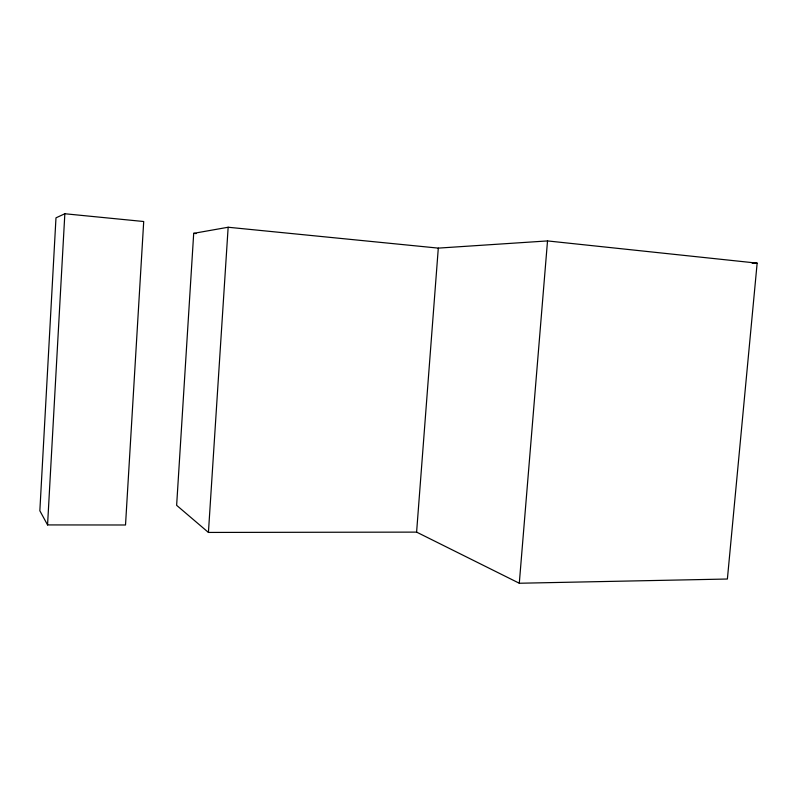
<?xml version="1.0" encoding="UTF-8"?>
<svg xmlns="http://www.w3.org/2000/svg" width="797" height="797" viewBox="0 0 797 797"><rect width="100%" height="100%" fill="white"/><g stroke="black" fill="none" stroke-linecap="round" stroke-linejoin="round"><path stroke-width="1.2" d="M47.561 524.924L64.846 213.755L143.709 221.516L125.518 524.994L47.561 524.924L39.85 510.777L55.979 217.84L64.846 213.755M193.701 233.342L176.635 505.328L208.425 532.436L416.602 532.117L519.295 583.245L727.382 579.021L757.15 263.14L547.519 240.923L438.3 248.116L228.151 227.245L193.701 233.342L196.172 233.581M208.425 532.436L228.151 227.245M416.602 532.117L438.3 248.116M519.295 583.245L547.519 240.923M752.189 263.249L757.15 263.14"/></g></svg>
